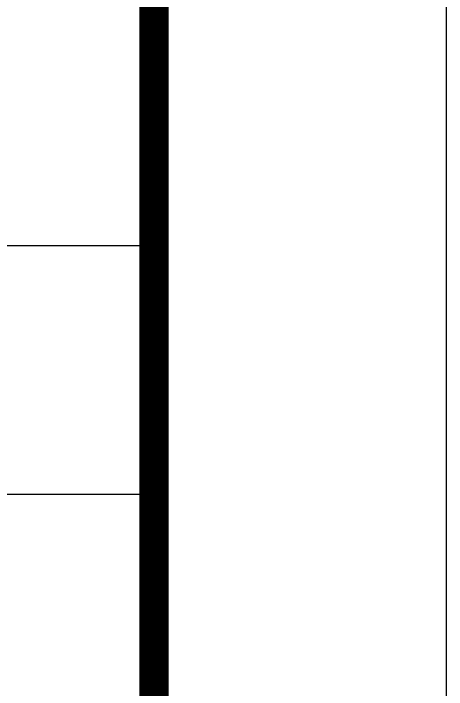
# Model space of a CAD drawing. Extents: x 3757684 to 3906284, y -130571 to 413559.
# Drawn here: x 3903322 to 3906284, y 209412 to 214035 of the extents above; entities that cross this region are included whole.
import ezdxf

# ---------------------------------------------------------------- set-up
doc = ezdxf.new("R2010")
doc.units = 0
doc.header["$LTSCALE"] = 1000
doc.header["$MEASUREMENT"] = 0
doc.layers.get('0').update_dxf_attribs({"color": 4, "linetype": 'CONTINUOUS'})
doc.layers.add('PUB_TITLE', color=4, linetype='CONTINUOUS')

# ---------------------------------------------------------------- blocks, each defined once
blk = doc.blocks.new('A$C6CA8367D')
at = {"layer": 'PUB_TITLE'}
for p, q in [((190.2, 13172.5), (5800.2, 13172.1)), ((190.4, 13172.2), (5800.4, 13172.2)), ((190.5, 13171.9), (5800.5, 13172.2)), ((190.2, 12322.5), (5800.2, 12322.1)), ((190.4, 12322.2), (5800.4, 12322.2)), ((190.6, 12321.9), (5800.6, 12322.2))]:
    blk.add_line(p, q, dxfattribs=at)

msp = doc.modelspace()

# ---------------------------------------------------------------- linework, layer by layer
at = {"layer": 'PUB_TITLE', "elevation": 0}
msp.add_lwpolyline([(3757684, 184104.3), (3906284, 184104.3), (3906284, 268104.3), (3757684, 268104.3)], close=True, dxfattribs=at)
at = {"layer": 'PUB_TITLE', "const_width": 200, "elevation": 0}
msp.add_lwpolyline([(3762684, 186104.3), (3904284, 186104.3), (3904284, 266104.3), (3762684, 266104.3)], close=True, dxfattribs=at)

# ---------------------------------------------------------------- block references
at = {"xscale": 2, "yscale": 2, "zscale": 2}
msp.add_blockref('A$C6CA8367D', (3892680.3, 186104.3, 0), dxfattribs=at)

doc.saveas('drawing.dxf')
